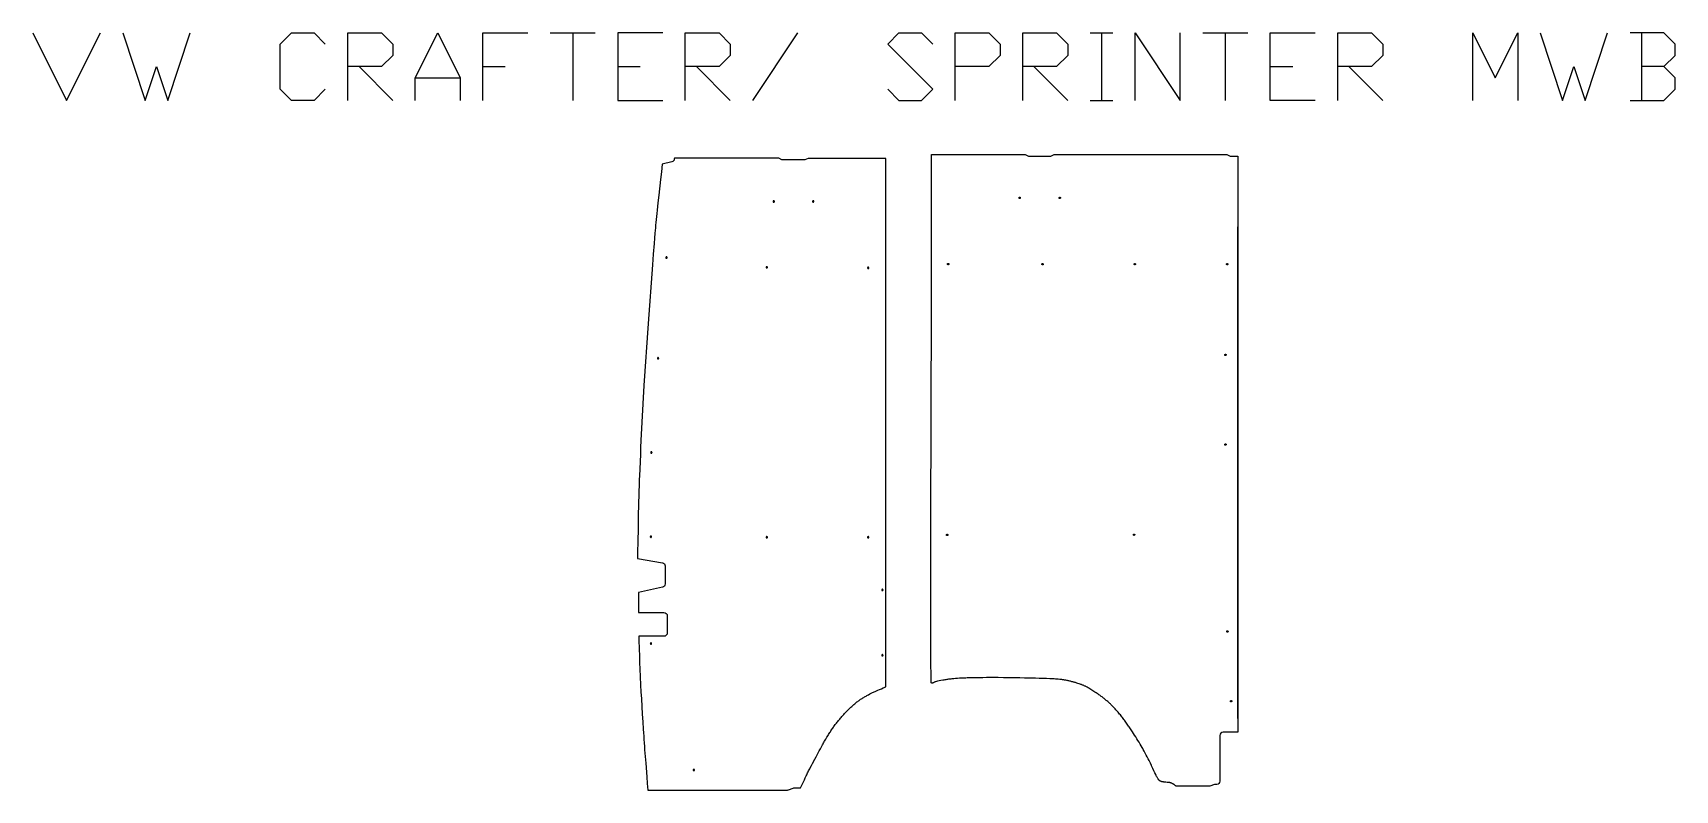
# Model space of a CAD drawing. Extents: x 0 to 5593, y -8541 to 1390.
# Drawn here: x 316 to 5260, y -890 to 1390 of the extents above; entities that cross this region are included whole.
import ezdxf

# ---------------------------------------------------------------- set-up
doc = ezdxf.new("R2010")
doc.units = 0
doc.layers.add('Default Layer', color=1, linetype='CONTINUOUS')

msp = doc.modelspace()

# ---------------------------------------------------------------- linework, layer by layer
at = {"layer": 'Default Layer'}
for points in [[(315.7, 1390), (417.3, 1186.8), (518.9, 1390)], [(586.6, 1390), (654.3, 1186.8), (688.2, 1288.4), (722.1, 1186.8), (789.8, 1390)], [(1196.2, 1220.7), (1162.3, 1186.8), (1094.6, 1186.8), (1060.7, 1220.7), (1060.7, 1356.2), (1094.6, 1390), (1162.3, 1390), (1196.2, 1356.2)], [(1263.9, 1186.8), (1263.9, 1390), (1365.5, 1390), (1399.4, 1356.2), (1399.4, 1322.3), (1365.5, 1288.4), (1263.9, 1288.4)], [(1467.1, 1186.8), (1467.1, 1254.6), (1534.9, 1390), (1602.6, 1254.6), (1602.6, 1186.8)], [(1670.3, 1186.8), (1670.3, 1390), (1805.8, 1390)], [(1873.5, 1390), (2009, 1390)], [(1941.3, 1390), (1941.3, 1186.8)], [(2212.2, 1390), (2076.7, 1390), (2076.7, 1186.8), (2212.2, 1186.8)], [(2279.9, 1186.8), (2279.9, 1390), (2381.5, 1390), (2415.4, 1356.2), (2415.4, 1322.3), (2381.5, 1288.4), (2279.9, 1288.4)], [(2483.1, 1186.8), (2618.6, 1390)], [(2889.5, 1220.7), (2923.4, 1186.8), (2991.1, 1186.8), (3025, 1220.7), (2889.5, 1356.2), (2923.4, 1390), (2991.1, 1390), (3025, 1356.2)], [(3092.7, 1186.8), (3092.7, 1390), (3194.3, 1390), (3228.2, 1356.2), (3228.2, 1322.3), (3194.3, 1288.4), (3092.7, 1288.4)], [(3295.9, 1186.8), (3295.9, 1390), (3397.5, 1390), (3431.4, 1356.2), (3431.4, 1322.3), (3397.5, 1288.4), (3295.9, 1288.4)], [(3499.1, 1390), (3566.9, 1390)], [(3533, 1390), (3533, 1186.8)], [(3634.6, 1186.8), (3634.6, 1390), (3770.1, 1186.8), (3770.1, 1390)], [(3837.8, 1390), (3973.3, 1390)], [(3905.5, 1390), (3905.5, 1186.8)], [(4176.5, 1186.8), (4041, 1186.8), (4041, 1390), (4176.5, 1390)], [(4244.2, 1186.8), (4244.2, 1390), (4345.8, 1390), (4379.7, 1356.2), (4379.7, 1322.3), (4345.8, 1288.4), (4244.2, 1288.4)], [(4650.6, 1186.8), (4650.6, 1390), (4718.3, 1254.6), (4786.1, 1390), (4786.1, 1186.8)], [(4853.8, 1390), (4921.5, 1186.8), (4955.4, 1288.4), (4989.3, 1186.8), (5057, 1390)], [(5226.3, 1288.4), (5260.2, 1322.3), (5260.2, 1356.2), (5226.3, 1390), (5124.7, 1390)], [(5158.6, 1390), (5158.6, 1186.8)], [(1297.8, 1288.4), (1399.4, 1186.8)], [(1670.3, 1288.4), (1738.1, 1288.4)], [(2076.7, 1288.4), (2144.5, 1288.4)], [(2313.8, 1288.4), (2415.4, 1186.8)], [(3329.8, 1288.4), (3431.4, 1186.8)], [(4041, 1288.4), (4108.7, 1288.4)], [(4278.1, 1288.4), (4379.7, 1186.8)], [(5124.7, 1186.8), (5226.3, 1186.8), (5260.2, 1220.7), (5260.2, 1254.6), (5226.3, 1288.4), (5158.6, 1288.4)], [(1467.1, 1254.6), (1602.6, 1254.6)], [(3499.1, 1186.8), (3566.9, 1186.8)], [(2883.4, 819.2), (2883.4, 1012.2)], [(3943.3, -673.6), (3943.3, -180.2), (3943.3, 313.1), (3943.3, 806.4)]]:
    msp.add_lwpolyline(points, dxfattribs=at)
for points in [[(2883.4, 1012.2), (2649.8, 1012.2), (2639.9, 1007.5), (2570.9, 1007.7), (2561.2, 1012.7), (2247.4, 1012.7), (2247, 1010, -0.303394), (2239.6, 1001.7), (2210.8, 994.3), (2208.3, 971.8), (2205.7, 948.4), (2200.3, 901), (2197.8, 878.1), (2195.4, 856.5), (2194.3, 846.4), (2193.3, 836.8), (2192.4, 827.8), (2191.6, 819.4), (2190.8, 811.5), (2190.1, 803.5), (2189.4, 795.5), (2188.7, 787.5), (2187.3, 771.5), (2186, 755.5), (2183.4, 723.6), (2182.1, 707.6), (2180.8, 691.6), (2168.7, 515.5), (2155.5, 328.9), (2146.4, 163.1), (2145.6, 141.8), (2144.7, 120.4), (2142.8, 77.7), (2142, 56.3), (2141.5, 45.6), (2141.1, 35), (2140.7, 24.3), (2140.4, 13.6), (2140, 2.9), (2139.7, -7.8), (2139.4, -18.6), (2139.1, -29.6), (2138.8, -40.7), (2138.6, -52), (2138.4, -63.4), (2138.2, -75), (2137.7, -98.3), (2137, -145.5), (2136.6, -169), (2136.2, -192.2), (2211, -205, -0.365359), (2219.3, -214.9), (2219.3, -269, -0.350226), (2211.5, -278.8), (2139.2, -295.2), (2139.2, -355), (2215.8, -355, -0.414214), (2225.8, -365), (2225.8, -416.6, -0.414214), (2215.8, -426.6), (2139.8, -426.6), (2140.4, -442.8), (2141, -459), (2142.1, -491.5), (2142.6, -507.7), (2143.2, -523.9), (2143.5, -532.1), (2143.9, -540.2), (2144.2, -548.3), (2144.6, -556.4), (2145, -564.8), (2145.5, -573.9), (2146.5, -593.8), (2147.7, -615.3), (2149, -637.9), (2150.4, -661), (2151.8, -684.1), (2153.3, -706.4), (2154, -717.2), (2154.7, -727.6), (2155.4, -737.7), (2156.1, -747.8), (2156.9, -758), (2157.6, -768.1), (2159.2, -788.4), (2160.8, -808.7), (2164.1, -849.2), (2165.7, -869.5), (2167.3, -889.8), (2587.7, -889.4, 0.087992), (2591.2, -888.8), (2605.1, -883.7, -0.088222), (2608.6, -883.1), (2627.3, -883.1), (2630.1, -877), (2632.9, -870.9), (2638.5, -858.7), (2641.3, -852.6), (2644.1, -846.5), (2645.5, -843.5), (2647, -840.4), (2648.4, -837.4), (2649.9, -834.4), (2651.4, -831.4), (2653, -828.3), (2654.6, -825.2), (2656.2, -822.1), (2659.6, -815.7), (2663.1, -809.3), (2670.1, -796.2), (2673.6, -789.7), (2677, -783.3), (2680.2, -777.4), (2683.4, -771.5), (2686.6, -765.5), (2689.8, -759.5), (2693, -753.6), (2694.7, -750.6), (2696.3, -747.7), (2697.9, -744.8), (2699.6, -741.9), (2701.2, -739.1), (2702.9, -736.3), (2706.3, -730.7), (2709.7, -725), (2711.5, -722.2), (2713.2, -719.4), (2715, -716.6), (2716.8, -713.8), (2718.6, -711), (2720.4, -708.3), (2722.2, -705.6), (2724, -702.9), (2725.9, -700.3), (2727.7, -697.7), (2729.6, -695.1), (2731.4, -692.6), (2733.3, -690.1), (2735.1, -687.7), (2737.1, -685.2), (2739, -682.8), (2740.9, -680.4), (2742.9, -678), (2744.9, -675.6), (2746.9, -673.2), (2748.9, -670.8), (2751, -668.5), (2753, -666.2), (2755.1, -663.9), (2757.2, -661.6), (2759.2, -659.4), (2761.3, -657.2), (2763.4, -655), (2765.5, -652.8), (2767.7, -650.7), (2769.8, -648.5), (2772, -646.3), (2774.3, -644.1), (2776.5, -642), (2778.7, -639.8), (2781, -637.7), (2783.3, -635.7), (2785.6, -633.6), (2787.8, -631.6), (2790.1, -629.7), (2792.3, -627.8), (2794.6, -626), (2796.8, -624.3), (2799, -622.6), (2801.1, -621), (2803.4, -619.4), (2805.6, -617.9), (2807.8, -616.3), (2810.1, -614.9), (2812.4, -613.4), (2814.7, -612), (2817.1, -610.6), (2819.4, -609.2), (2821.8, -607.8), (2824.1, -606.5), (2826.5, -605.1), (2828.9, -603.8), (2831.3, -602.5), (2836.1, -600), (2838, -599), (2839.8, -598.1), (2841.8, -597.1), (2843.9, -596.1), (2846.4, -594.9), (2848.9, -593.8), (2851.5, -592.6), (2854, -591.5), (2859.5, -589.1), (2864.9, -586.8), (2870.4, -584.5), (2875.8, -582.1), (2879.1, -580.7), (2882.4, -579.2), (2883.3, -578.8), (2883.4, -578.8), (2883.4, 818.9), (2883.4, 819.2), (2883.6, 918.8), (2883.7, 1012.2), (2883.4, 1012.2)], [(3021.7, 1023.8), (3303.3, 1023.8), (3313.3, 1018.8), (3380.6, 1018.8), (3390.6, 1023.8), (3910.3, 1023.8), (3920.2, 1018.8), (3943.3, 1018.8), (3943.3, -715.1), (3899.5, -715.1, 0.414214), (3889.5, -725.1), (3889.5, -862.7, -0.391238), (3880.3, -872.7), (3873.4, -873.2), (3859.4, -877.9), (3757.5, -877.9), (3756.5, -877.1), (3755.5, -876.3), (3753.6, -874.7), (3752.7, -873.9), (3751.7, -873.2), (3750.7, -872.5), (3750.2, -872.1), (3749.6, -871.8), (3748.5, -871.1), (3747.3, -870.5), (3746, -869.8), (3744.7, -869.2), (3743.3, -868.6), (3742.6, -868.3), (3741.9, -868), (3741.2, -867.8), (3740.4, -867.5), (3739.7, -867.3), (3739, -867.1), (3738.3, -867), (3737.5, -866.8), (3736.6, -866.7), (3735.6, -866.6), (3734.6, -866.5), (3733.5, -866.5), (3731.3, -866.3), (3726.7, -866.1), (3724.4, -866), (3722.2, -865.9), (3721.4, -865.6), (3720.5, -865.4), (3719.6, -865.2), (3718.7, -865), (3716.8, -864.6), (3715, -864.3), (3714.1, -864), (3713.3, -863.8), (3712.4, -863.5), (3711.5, -863.2), (3710.7, -862.9), (3709.9, -862.5), (3709.5, -862.3), (3709.1, -862.1), (3708.7, -861.8), (3708.3, -861.6), (3708, -861.3), (3707.6, -861), (3706.9, -860.4), (3706.3, -859.8), (3705.7, -859.1), (3705.1, -858.3), (3704.5, -857.6), (3703.9, -856.8), (3703.4, -856), (3702.9, -855.2), (3702.4, -854.3), (3701.4, -852.6), (3700.4, -850.9), (3699.5, -849.2), (3698.9, -848.2), (3698.1, -846.7), (3697.2, -844.8), (3696.2, -842.6), (3693.8, -837.4), (3691, -831.4), (3688, -824.8), (3685, -818.2), (3683.5, -815), (3682, -811.9), (3680.5, -808.9), (3679.2, -806.1), (3676.5, -800.7), (3673.7, -795.2), (3670.8, -789.6), (3667.8, -784), (3664.8, -778.4), (3661.8, -772.8), (3658.7, -767.2), (3657.2, -764.5), (3655.6, -761.7), (3652.5, -756.3), (3649.3, -751), (3646.1, -745.6), (3642.9, -740.3), (3639.6, -735), (3636.2, -729.7), (3632.9, -724.5), (3629.5, -719.2), (3626, -713.9), (3622.3, -708.3), (3618.5, -702.5), (3616.6, -699.6), (3614.6, -696.7), (3612.6, -693.8), (3610.6, -690.9), (3608.6, -688), (3606.5, -685.1), (3604.5, -682.3), (3602.4, -679.5), (3600.4, -676.8), (3598.4, -674.1), (3596.3, -671.5), (3594.2, -668.8), (3592.1, -666.2), (3589.9, -663.5), (3587.6, -660.8), (3585.4, -658.1), (3583.1, -655.4), (3580.9, -652.8), (3578.6, -650.2), (3576.4, -647.7), (3574.2, -645.2), (3572, -642.8), (3569.8, -640.5), (3567.7, -638.3), (3565.7, -636.2), (3563.7, -634.2), (3561.7, -632.3), (3559.8, -630.4), (3557.8, -628.5), (3555.8, -626.7), (3553.7, -624.8), (3551.7, -623), (3549.6, -621.2), (3547.5, -619.4), (3545.4, -617.7), (3543.3, -615.9), (3541.2, -614.2), (3539, -612.5), (3536.9, -610.8), (3534.7, -609.1), (3532.5, -607.5), (3530.3, -605.9), (3528, -604.2), (3525.4, -602.4), (3522.6, -600.5), (3519.7, -598.5), (3516.7, -596.5), (3513.5, -594.4), (3510.4, -592.4), (3507.2, -590.4), (3504.1, -588.4), (3501, -586.5), (3498.1, -584.7), (3495.2, -583.1), (3492.6, -581.5), (3490.2, -580.2), (3488.1, -579), (3486.3, -578.1), (3484.6, -577.2), (3482.9, -576.4), (3481.2, -575.7), (3479.5, -574.9), (3477.8, -574.2), (3476.1, -573.5), (3474.3, -572.8), (3472.6, -572.2), (3470.8, -571.5), (3469.1, -570.9), (3465.6, -569.7), (3462, -568.5), (3458.5, -567.4), (3456.6, -566.8), (3454.7, -566.2), (3452.7, -565.6), (3450.6, -565), (3448.5, -564.5), (3446.3, -563.9), (3444.1, -563.3), (3441.8, -562.7), (3439.6, -562.1), (3437.3, -561.6), (3435, -561), (3432.7, -560.5), (3430.5, -560), (3428.3, -559.6), (3426.1, -559.1), (3424, -558.7), (3421.9, -558.4), (3419.8, -558), (3417.8, -557.7), (3415.7, -557.4), (3413.6, -557.1), (3411.5, -556.9), (3409.4, -556.6), (3407.3, -556.4), (3403.1, -556), (3398.9, -555.6), (3394.7, -555.2), (3390.5, -554.9), (3388, -554.8), (3384.9, -554.6), (3381.3, -554.4), (3377.2, -554.3), (3367.7, -553.9), (3357, -553.6), (3345.6, -553.3), (3334, -553), (3322.7, -552.7), (3312.4, -552.5), (3301, -552.3), (3287, -552), (3271.3, -551.8), (3254.7, -551.5), (3238.1, -551.3), (3222.3, -551.1), (3208.3, -551), (3202.2, -551), (3196.8, -551), (3186.4, -551.1), (3175.4, -551.2), (3164.1, -551.3), (3153, -551.5), (3142.4, -551.7), (3132.7, -551.9), (3128.3, -552.1), (3124.3, -552.2), (3120.7, -552.3), (3117.6, -552.5), (3111.8, -552.8), (3105.9, -553.1), (3100, -553.5), (3094, -553.9), (3088.2, -554.4), (3085.4, -554.7), (3082.6, -554.9), (3079.9, -555.2), (3077.2, -555.5), (3074.6, -555.8), (3072.2, -556.1), (3069.7, -556.4), (3067, -556.9), (3064.2, -557.3), (3061.3, -557.8), (3058.4, -558.3), (3055.5, -558.8), (3049.8, -559.9), (3044.4, -560.9), (3039.8, -561.9), (3036.1, -562.7), (3033.7, -563.2), (3033.2, -563.3), (3032.7, -563.5), (3032.2, -563.7), (3031.6, -564), (3030.8, -564.4), (3029.9, -564.8), (3028.2, -565.8), (3027, -566.4), (3026.4, -566.7), (3025.9, -567), (3025.4, -567.2), (3025, -567.3), (3024.6, -567.5), (3024.1, -567.6), (3023.7, -567.6), (3023.2, -567.7), (3022.7, -567.7), (3022.3, -567.6), (3022, -567.6), (3021.8, -567.5), (3021.6, -567.5), (3021.4, -567.4), (3021, -567.2), (3020.7, -566.9), (3020.6, -566.9), (3020.6, -566.7), (3020.5, -566.1), (3020.4, -565.1), (3020.4, -563.8), (3020.3, -562.1), (3020.2, -560), (3020.1, -554.9), (3020, -548.5), (3019.9, -540.7), (3019.8, -531.6), (3019.7, -521.3), (3019.6, -509.7), (3019.5, -497), (3019.4, -468.1), (3019.3, -434.9), (3019.3, -397.7), (3019.2, -356.6), (3019.2, -312), (3019.3, -264.1), (3019.3, -213.2), (3019.4, -159.5), (3019.4, -103.4), (3019.6, 15.1), (3019.9, 140.3), (3020.2, 270), (3020.8, 534.5), (3021.1, 665), (3021.3, 791.5), (3021.5, 911.8), (3021.7, 1023.8)]]:
    msp.add_lwpolyline(points, format="xyb", close=True, dxfattribs=at)
for points in [[(3286.7, 891.2), (3286.5, 891.2), (3286.3, 891.3), (3286.1, 891.3), (3285.9, 891.4), (3285.8, 891.5), (3285.6, 891.6), (3285.4, 891.7), (3285.3, 891.8), (3285.2, 892), (3285.1, 892.1), (3285, 892.3), (3284.9, 892.4), (3284.8, 892.6), (3284.8, 892.8), (3284.7, 893), (3284.7, 893.2), (3284.7, 893.4), (3284.8, 893.6), (3284.8, 893.8), (3284.9, 894), (3285, 894.2), (3285.1, 894.3), (3285.2, 894.5), (3285.3, 894.6), (3285.4, 894.8), (3285.6, 894.9), (3285.8, 895), (3285.9, 895.1), (3286.1, 895.1), (3286.3, 895.2), (3286.5, 895.2), (3286.7, 895.2), (3286.9, 895.2), (3287.1, 895.2), (3287.3, 895.1), (3287.5, 895.1), (3287.7, 895), (3287.8, 894.9), (3288, 894.8), (3288.1, 894.6), (3288.3, 894.5), (3288.4, 894.3), (3288.5, 894.2), (3288.6, 894), (3288.6, 893.8), (3288.7, 893.6), (3288.7, 893.4), (3288.7, 893.2), (3288.7, 893), (3288.7, 892.8), (3288.6, 892.6), (3288.6, 892.4), (3288.5, 892.3), (3288.4, 892.1), (3288.3, 892), (3288.1, 891.8), (3288, 891.7), (3287.8, 891.6), (3287.7, 891.5), (3287.5, 891.4), (3287.3, 891.3), (3287.1, 891.3), (3286.9, 891.2), (3286.7, 891.2)], [(3407.5, 891.2), (3407.3, 891.2), (3407.1, 891.3), (3406.9, 891.3), (3406.7, 891.4), (3406.6, 891.5), (3406.4, 891.6), (3406.2, 891.7), (3406.1, 891.8), (3406, 892), (3405.9, 892.1), (3405.8, 892.3), (3405.7, 892.4), (3405.6, 892.6), (3405.6, 892.8), (3405.5, 893), (3405.5, 893.2), (3405.5, 893.4), (3405.6, 893.6), (3405.6, 893.8), (3405.7, 894), (3405.8, 894.2), (3405.9, 894.3), (3406, 894.5), (3406.1, 894.6), (3406.2, 894.8), (3406.4, 894.9), (3406.6, 895), (3406.7, 895.1), (3406.9, 895.1), (3407.1, 895.2), (3407.3, 895.2), (3407.5, 895.2), (3407.7, 895.2), (3407.9, 895.2), (3408.1, 895.1), (3408.3, 895.1), (3408.5, 895), (3408.6, 894.9), (3408.8, 894.8), (3408.9, 894.6), (3409.1, 894.5), (3409.2, 894.3), (3409.3, 894.2), (3409.4, 894), (3409.4, 893.8), (3409.5, 893.6), (3409.5, 893.4), (3409.5, 893.2), (3409.5, 893), (3409.5, 892.8), (3409.4, 892.6), (3409.4, 892.4), (3409.3, 892.3), (3409.2, 892.1), (3409.1, 892), (3408.9, 891.8), (3408.8, 891.7), (3408.6, 891.6), (3408.5, 891.5), (3408.3, 891.4), (3408.1, 891.3), (3407.9, 891.3), (3407.7, 891.2), (3407.5, 891.2)], [(2546.3, 884.4), (2546.1, 884.4), (2545.9, 884.3), (2545.7, 884.3), (2545.5, 884.2), (2545.3, 884.1), (2545.1, 884), (2545, 883.9), (2544.8, 883.8), (2544.7, 883.6), (2544.6, 883.5), (2544.5, 883.3), (2544.4, 883.2), (2544.3, 883), (2544.3, 882.8), (2544.3, 882.6), (2544.3, 882.4), (2544.3, 882.2), (2544.3, 882), (2544.3, 881.8), (2544.4, 881.6), (2544.5, 881.4), (2544.6, 881.3), (2544.7, 881.1), (2544.8, 881), (2545, 880.8), (2545.1, 880.7), (2545.3, 880.6), (2545.5, 880.5), (2545.7, 880.5), (2545.9, 880.4), (2546.1, 880.4), (2546.3, 880.4), (2546.5, 880.4), (2546.7, 880.4), (2546.9, 880.5), (2547, 880.5), (2547.2, 880.6), (2547.4, 880.7), (2547.5, 880.8), (2547.7, 881), (2547.8, 881.1), (2547.9, 881.3), (2548, 881.4), (2548.1, 881.6), (2548.2, 881.8), (2548.2, 882), (2548.2, 882.2), (2548.3, 882.4), (2548.2, 882.6), (2548.2, 882.8), (2548.2, 883), (2548.1, 883.2), (2548, 883.3), (2547.9, 883.5), (2547.8, 883.6), (2547.7, 883.8), (2547.5, 883.9), (2547.4, 884), (2547.2, 884.1), (2547, 884.2), (2546.9, 884.3), (2546.7, 884.3), (2546.5, 884.4), (2546.3, 884.4)], [(2665.3, 884.6), (2665.1, 884.6), (2664.9, 884.6), (2664.7, 884.5), (2664.5, 884.5), (2664.4, 884.4), (2664.2, 884.3), (2664.1, 884.2), (2663.9, 884), (2663.8, 883.9), (2663.7, 883.7), (2663.6, 883.6), (2663.5, 883.4), (2663.4, 883.2), (2663.4, 883), (2663.3, 882.8), (2663.3, 882.6), (2663.3, 882.4), (2663.4, 882.2), (2663.4, 882), (2663.5, 881.8), (2663.6, 881.7), (2663.7, 881.5), (2663.8, 881.3), (2663.9, 881.2), (2664.1, 881.1), (2664.2, 881), (2664.4, 880.9), (2664.5, 880.8), (2664.7, 880.7), (2664.9, 880.7), (2665.1, 880.6), (2665.3, 880.6), (2665.5, 880.6), (2665.7, 880.7), (2665.9, 880.7), (2666.1, 880.8), (2666.3, 880.9), (2666.4, 881), (2666.6, 881.1), (2666.7, 881.2), (2666.9, 881.3), (2667, 881.5), (2667.1, 881.7), (2667.2, 881.8), (2667.2, 882), (2667.3, 882.2), (2667.3, 882.4), (2667.3, 882.6), (2667.3, 882.8), (2667.3, 883), (2667.2, 883.2), (2667.2, 883.4), (2667.1, 883.6), (2667, 883.7), (2666.9, 883.9), (2666.7, 884), (2666.6, 884.2), (2666.4, 884.3), (2666.3, 884.4), (2666.1, 884.5), (2665.9, 884.5), (2665.7, 884.6), (2665.5, 884.6), (2665.3, 884.6)], [(2223.3, 715.5), (2223.1, 715.5), (2222.9, 715.5), (2222.7, 715.4), (2222.5, 715.4), (2222.4, 715.3), (2222.2, 715.2), (2222.1, 715.1), (2221.9, 714.9), (2221.8, 714.8), (2221.7, 714.6), (2221.6, 714.5), (2221.5, 714.3), (2221.4, 714.1), (2221.4, 713.9), (2221.3, 713.7), (2221.3, 713.5), (2221.3, 713.3), (2221.4, 713.1), (2221.4, 712.9), (2221.5, 712.7), (2221.6, 712.6), (2221.7, 712.4), (2221.8, 712.2), (2221.9, 712.1), (2222.1, 712), (2222.2, 711.9), (2222.4, 711.8), (2222.5, 711.7), (2222.7, 711.6), (2222.9, 711.6), (2223.1, 711.5), (2223.3, 711.5), (2223.5, 711.5), (2223.7, 711.6), (2223.9, 711.6), (2224.1, 711.7), (2224.3, 711.8), (2224.4, 711.9), (2224.6, 712), (2224.7, 712.1), (2224.9, 712.2), (2225, 712.4), (2225.1, 712.6), (2225.2, 712.7), (2225.2, 712.9), (2225.3, 713.1), (2225.3, 713.3), (2225.3, 713.5), (2225.3, 713.7), (2225.3, 713.9), (2225.2, 714.1), (2225.2, 714.3), (2225.1, 714.5), (2225, 714.6), (2224.9, 714.8), (2224.7, 714.9), (2224.6, 715.1), (2224.4, 715.2), (2224.3, 715.3), (2224.1, 715.4), (2223.9, 715.4), (2223.7, 715.5), (2223.5, 715.5), (2223.3, 715.5)], [(3071.5, 691.9), (3071.2, 691.9), (3071, 692), (3070.9, 692), (3070.7, 692.1), (3070.5, 692.2), (3070.3, 692.3), (3070.2, 692.4), (3070, 692.5), (3069.9, 692.6), (3069.8, 692.8), (3069.7, 693), (3069.6, 693.1), (3069.5, 693.3), (3069.5, 693.5), (3069.5, 693.7), (3069.5, 693.9), (3069.5, 694.1), (3069.5, 694.3), (3069.5, 694.5), (3069.6, 694.7), (3069.7, 694.9), (3069.8, 695), (3069.9, 695.2), (3070, 695.3), (3070.2, 695.5), (3070.3, 695.6), (3070.5, 695.7), (3070.7, 695.8), (3070.9, 695.8), (3071, 695.9), (3071.2, 695.9), (3071.5, 695.9), (3071.7, 695.9), (3071.9, 695.9), (3072, 695.8), (3072.2, 695.8), (3072.4, 695.7), (3072.6, 695.6), (3072.7, 695.5), (3072.9, 695.3), (3073, 695.2), (3073.1, 695), (3073.2, 694.9), (3073.3, 694.7), (3073.4, 694.5), (3073.4, 694.3), (3073.4, 694.1), (3073.5, 693.9), (3073.4, 693.7), (3073.4, 693.5), (3073.4, 693.3), (3073.3, 693.1), (3073.2, 693), (3073.1, 692.8), (3073, 692.6), (3072.9, 692.5), (3072.7, 692.4), (3072.6, 692.3), (3072.4, 692.2), (3072.2, 692.1), (3072, 692), (3071.9, 692), (3071.7, 691.9), (3071.5, 691.9)], [(3355.7, 691.5), (3355.5, 691.5), (3355.3, 691.5), (3355.1, 691.5), (3354.9, 691.6), (3354.7, 691.7), (3354.6, 691.8), (3354.4, 691.9), (3354.3, 692), (3354.1, 692.2), (3354, 692.3), (3353.9, 692.5), (3353.8, 692.7), (3353.8, 692.9), (3353.7, 693.1), (3353.7, 693.3), (3353.7, 693.5), (3353.7, 693.7), (3353.7, 693.9), (3353.8, 694), (3353.8, 694.2), (3353.9, 694.4), (3354, 694.6), (3354.1, 694.7), (3354.3, 694.9), (3354.4, 695), (3354.6, 695.1), (3354.7, 695.2), (3354.9, 695.3), (3355.1, 695.4), (3355.3, 695.4), (3355.5, 695.4), (3355.7, 695.5), (3355.9, 695.4), (3356.1, 695.4), (3356.3, 695.4), (3356.5, 695.3), (3356.6, 695.2), (3356.8, 695.1), (3356.9, 695), (3357.1, 694.9), (3357.2, 694.7), (3357.3, 694.6), (3357.4, 694.4), (3357.5, 694.2), (3357.6, 694), (3357.6, 693.9), (3357.7, 693.7), (3357.7, 693.5), (3357.7, 693.3), (3357.6, 693.1), (3357.6, 692.9), (3357.5, 692.7), (3357.4, 692.5), (3357.3, 692.3), (3357.2, 692.2), (3357.1, 692), (3356.9, 691.9), (3356.8, 691.8), (3356.6, 691.7), (3356.5, 691.6), (3356.3, 691.5), (3356.1, 691.5), (3355.9, 691.5), (3355.7, 691.5)], [(3633.4, 691.6), (3633.2, 691.6), (3633, 691.6), (3632.8, 691.7), (3632.6, 691.7), (3632.4, 691.8), (3632.2, 691.9), (3632.1, 692), (3632, 692.2), (3631.8, 692.3), (3631.7, 692.5), (3631.6, 692.6), (3631.5, 692.8), (3631.5, 693), (3631.4, 693.2), (3631.4, 693.4), (3631.4, 693.6), (3631.4, 693.8), (3631.4, 694), (3631.5, 694.2), (3631.5, 694.4), (3631.6, 694.5), (3631.7, 694.7), (3631.8, 694.9), (3632, 695), (3632.1, 695.1), (3632.2, 695.2), (3632.4, 695.3), (3632.6, 695.4), (3632.8, 695.5), (3633, 695.5), (3633.2, 695.6), (3633.4, 695.6), (3633.6, 695.6), (3633.8, 695.5), (3634, 695.5), (3634.1, 695.4), (3634.3, 695.3), (3634.5, 695.2), (3634.6, 695.1), (3634.8, 695), (3634.9, 694.9), (3635, 694.7), (3635.1, 694.5), (3635.2, 694.4), (3635.3, 694.2), (3635.3, 694), (3635.4, 693.8), (3635.4, 693.6), (3635.4, 693.4), (3635.3, 693.2), (3635.3, 693), (3635.2, 692.8), (3635.1, 692.6), (3635, 692.5), (3634.9, 692.3), (3634.8, 692.2), (3634.6, 692), (3634.5, 691.9), (3634.3, 691.8), (3634.1, 691.7), (3634, 691.7), (3633.8, 691.6), (3633.6, 691.6), (3633.4, 691.6)], [(3911.6, 691.6), (3911.4, 691.6), (3911.2, 691.6), (3911, 691.7), (3910.8, 691.7), (3910.6, 691.8), (3910.5, 691.9), (3910.3, 692), (3910.2, 692.2), (3910, 692.3), (3909.9, 692.5), (3909.8, 692.6), (3909.7, 692.8), (3909.7, 693), (3909.6, 693.2), (3909.6, 693.4), (3909.6, 693.6), (3909.6, 693.8), (3909.6, 694), (3909.7, 694.2), (3909.7, 694.4), (3909.8, 694.5), (3909.9, 694.7), (3910, 694.9), (3910.2, 695), (3910.3, 695.1), (3910.5, 695.2), (3910.6, 695.3), (3910.8, 695.4), (3911, 695.5), (3911.2, 695.5), (3911.4, 695.6), (3911.6, 695.6), (3911.8, 695.6), (3912, 695.5), (3912.2, 695.5), (3912.4, 695.4), (3912.5, 695.3), (3912.7, 695.2), (3912.9, 695.1), (3913, 695), (3913.1, 694.9), (3913.2, 694.7), (3913.3, 694.5), (3913.4, 694.4), (3913.5, 694.2), (3913.5, 694), (3913.6, 693.8), (3913.6, 693.6), (3913.6, 693.4), (3913.5, 693.2), (3913.5, 693), (3913.4, 692.8), (3913.3, 692.6), (3913.2, 692.5), (3913.1, 692.3), (3913, 692.2), (3912.9, 692), (3912.7, 691.9), (3912.5, 691.8), (3912.4, 691.7), (3912.2, 691.7), (3912, 691.6), (3911.8, 691.6), (3911.6, 691.6)], [(2525.3, 686.2), (2525.1, 686.2), (2524.9, 686.1), (2524.7, 686.1), (2524.5, 686), (2524.4, 685.9), (2524.2, 685.8), (2524, 685.7), (2523.9, 685.6), (2523.8, 685.4), (2523.6, 685.3), (2523.5, 685.1), (2523.5, 685), (2523.4, 684.8), (2523.3, 684.6), (2523.3, 684.4), (2523.3, 684.2), (2523.3, 684), (2523.3, 683.8), (2523.4, 683.6), (2523.5, 683.4), (2523.5, 683.2), (2523.6, 683.1), (2523.8, 682.9), (2523.9, 682.8), (2524, 682.6), (2524.2, 682.5), (2524.4, 682.4), (2524.5, 682.3), (2524.7, 682.3), (2524.9, 682.2), (2525.1, 682.2), (2525.3, 682.2), (2525.5, 682.2), (2525.7, 682.2), (2525.9, 682.3), (2526.1, 682.3), (2526.3, 682.4), (2526.4, 682.5), (2526.6, 682.6), (2526.7, 682.8), (2526.8, 682.9), (2527, 683.1), (2527.1, 683.2), (2527.1, 683.4), (2527.2, 683.6), (2527.3, 683.8), (2527.3, 684), (2527.3, 684.2), (2527.3, 684.4), (2527.3, 684.6), (2527.2, 684.8), (2527.1, 685), (2527.1, 685.1), (2527, 685.3), (2526.8, 685.4), (2526.7, 685.6), (2526.6, 685.7), (2526.4, 685.8), (2526.3, 685.9), (2526.1, 686), (2525.9, 686.1), (2525.7, 686.1), (2525.5, 686.2), (2525.3, 686.2)], [(2830.7, 684.5), (2830.5, 684.4), (2830.3, 684.4), (2830.1, 684.4), (2830, 684.3), (2829.8, 684.2), (2829.6, 684.1), (2829.5, 684), (2829.3, 683.9), (2829.2, 683.7), (2829.1, 683.6), (2829, 683.4), (2828.9, 683.2), (2828.8, 683), (2828.8, 682.9), (2828.7, 682.7), (2828.7, 682.5), (2828.7, 682.2), (2828.8, 682), (2828.8, 681.9), (2828.9, 681.7), (2829, 681.5), (2829.1, 681.3), (2829.2, 681.2), (2829.3, 681), (2829.5, 680.9), (2829.6, 680.8), (2829.8, 680.7), (2830, 680.6), (2830.1, 680.5), (2830.3, 680.5), (2830.5, 680.5), (2830.7, 680.5), (2830.9, 680.5), (2831.1, 680.5), (2831.3, 680.5), (2831.5, 680.6), (2831.7, 680.7), (2831.9, 680.8), (2832, 680.9), (2832.2, 681), (2832.3, 681.2), (2832.4, 681.3), (2832.5, 681.5), (2832.6, 681.7), (2832.6, 681.9), (2832.7, 682), (2832.7, 682.2), (2832.7, 682.5), (2832.7, 682.7), (2832.7, 682.9), (2832.6, 683), (2832.6, 683.2), (2832.5, 683.4), (2832.4, 683.6), (2832.3, 683.7), (2832.2, 683.9), (2832, 684), (2831.9, 684.1), (2831.7, 684.2), (2831.5, 684.3), (2831.3, 684.4), (2831.1, 684.4), (2830.9, 684.4), (2830.7, 684.5)], [(2197.9, 412.3), (2197.7, 412.3), (2197.5, 412.3), (2197.3, 412.3), (2197.1, 412.2), (2196.9, 412.1), (2196.8, 412), (2196.6, 411.9), (2196.5, 411.8), (2196.3, 411.6), (2196.2, 411.5), (2196.1, 411.3), (2196, 411.1), (2196, 410.9), (2195.9, 410.7), (2195.9, 410.6), (2195.9, 410.3), (2195.9, 410.1), (2195.9, 409.9), (2196, 409.8), (2196, 409.6), (2196.1, 409.4), (2196.2, 409.2), (2196.3, 409.1), (2196.5, 408.9), (2196.6, 408.8), (2196.8, 408.7), (2196.9, 408.6), (2197.1, 408.5), (2197.3, 408.4), (2197.5, 408.4), (2197.7, 408.4), (2197.9, 408.3), (2198.1, 408.4), (2198.3, 408.4), (2198.5, 408.4), (2198.7, 408.5), (2198.8, 408.6), (2199, 408.7), (2199.1, 408.8), (2199.3, 408.9), (2199.4, 409.1), (2199.5, 409.2), (2199.6, 409.4), (2199.7, 409.6), (2199.8, 409.8), (2199.8, 409.9), (2199.9, 410.1), (2199.9, 410.3), (2199.9, 410.6), (2199.8, 410.7), (2199.8, 410.9), (2199.7, 411.1), (2199.6, 411.3), (2199.5, 411.5), (2199.4, 411.6), (2199.3, 411.8), (2199.1, 411.9), (2199, 412), (2198.8, 412.1), (2198.7, 412.2), (2198.5, 412.3), (2198.3, 412.3), (2198.1, 412.3), (2197.9, 412.3)], [(3906.3, 418.4), (3906.1, 418.4), (3905.9, 418.5), (3905.7, 418.5), (3905.5, 418.6), (3905.3, 418.7), (3905.1, 418.8), (3905, 418.9), (3904.9, 419), (3904.7, 419.1), (3904.6, 419.3), (3904.5, 419.5), (3904.4, 419.6), (3904.4, 419.8), (3904.3, 420), (3904.3, 420.2), (3904.3, 420.4), (3904.3, 420.6), (3904.3, 420.8), (3904.4, 421), (3904.4, 421.2), (3904.5, 421.4), (3904.6, 421.5), (3904.7, 421.7), (3904.9, 421.8), (3905, 422), (3905.1, 422.1), (3905.3, 422.2), (3905.5, 422.3), (3905.7, 422.3), (3905.9, 422.4), (3906.1, 422.4), (3906.3, 422.4), (3906.5, 422.4), (3906.7, 422.4), (3906.9, 422.3), (3907, 422.3), (3907.2, 422.2), (3907.4, 422.1), (3907.5, 422), (3907.7, 421.8), (3907.8, 421.7), (3907.9, 421.5), (3908, 421.4), (3908.1, 421.2), (3908.2, 421), (3908.2, 420.8), (3908.3, 420.6), (3908.3, 420.4), (3908.3, 420.2), (3908.2, 420), (3908.2, 419.8), (3908.1, 419.6), (3908, 419.5), (3907.9, 419.3), (3907.8, 419.1), (3907.7, 419), (3907.5, 418.9), (3907.4, 418.8), (3907.2, 418.7), (3907, 418.6), (3906.9, 418.5), (3906.7, 418.5), (3906.5, 418.4), (3906.3, 418.4)], [(3906.3, 148.4), (3906.1, 148.4), (3905.9, 148.5), (3905.7, 148.5), (3905.5, 148.6), (3905.3, 148.7), (3905.1, 148.8), (3905, 148.9), (3904.9, 149), (3904.7, 149.1), (3904.6, 149.3), (3904.5, 149.5), (3904.4, 149.6), (3904.4, 149.8), (3904.3, 150), (3904.3, 150.2), (3904.3, 150.4), (3904.3, 150.6), (3904.3, 150.8), (3904.4, 151), (3904.4, 151.2), (3904.5, 151.4), (3904.6, 151.5), (3904.7, 151.7), (3904.9, 151.8), (3905, 152), (3905.1, 152.1), (3905.3, 152.2), (3905.5, 152.3), (3905.7, 152.3), (3905.9, 152.4), (3906.1, 152.4), (3906.3, 152.4), (3906.5, 152.4), (3906.7, 152.4), (3906.9, 152.3), (3907, 152.3), (3907.2, 152.2), (3907.4, 152.1), (3907.5, 152), (3907.7, 151.8), (3907.8, 151.7), (3907.9, 151.5), (3908, 151.4), (3908.1, 151.2), (3908.2, 151), (3908.2, 150.8), (3908.3, 150.6), (3908.3, 150.4), (3908.3, 150.2), (3908.2, 150), (3908.2, 149.8), (3908.1, 149.6), (3908, 149.5), (3907.9, 149.3), (3907.8, 149.1), (3907.7, 149), (3907.5, 148.9), (3907.4, 148.8), (3907.2, 148.7), (3907, 148.6), (3906.9, 148.5), (3906.7, 148.5), (3906.5, 148.4), (3906.3, 148.4)], [(2177.8, 128.8), (2177.6, 128.8), (2177.4, 128.8), (2177.2, 128.7), (2177, 128.7), (2176.9, 128.6), (2176.7, 128.5), (2176.5, 128.4), (2176.4, 128.2), (2176.3, 128.1), (2176.2, 127.9), (2176.1, 127.8), (2176, 127.6), (2175.9, 127.4), (2175.9, 127.2), (2175.8, 127), (2175.8, 126.8), (2175.8, 126.6), (2175.9, 126.4), (2175.9, 126.2), (2176, 126), (2176.1, 125.9), (2176.2, 125.7), (2176.3, 125.5), (2176.4, 125.4), (2176.5, 125.3), (2176.7, 125.1), (2176.9, 125), (2177, 125), (2177.2, 124.9), (2177.4, 124.8), (2177.6, 124.8), (2177.8, 124.8), (2178, 124.8), (2178.2, 124.8), (2178.4, 124.9), (2178.6, 125), (2178.8, 125), (2178.9, 125.1), (2179.1, 125.3), (2179.2, 125.4), (2179.4, 125.5), (2179.5, 125.7), (2179.6, 125.9), (2179.7, 126), (2179.7, 126.2), (2179.8, 126.4), (2179.8, 126.6), (2179.8, 126.8), (2179.8, 127), (2179.8, 127.2), (2179.7, 127.4), (2179.7, 127.6), (2179.6, 127.8), (2179.5, 127.9), (2179.4, 128.1), (2179.2, 128.2), (2179.1, 128.4), (2178.9, 128.5), (2178.8, 128.6), (2178.6, 128.7), (2178.4, 128.7), (2178.2, 128.8), (2178, 128.8), (2177.8, 128.8)], [(2176.5, -124.9), (2176.3, -124.9), (2176.1, -124.9), (2175.9, -124.9), (2175.8, -125), (2175.6, -125.1), (2175.4, -125.2), (2175.3, -125.3), (2175.1, -125.4), (2175, -125.6), (2174.9, -125.7), (2174.8, -125.9), (2174.7, -126.1), (2174.6, -126.3), (2174.6, -126.5), (2174.5, -126.7), (2174.5, -126.9), (2174.5, -127.1), (2174.6, -127.3), (2174.6, -127.5), (2174.7, -127.6), (2174.8, -127.8), (2174.9, -128), (2175, -128.1), (2175.1, -128.3), (2175.3, -128.4), (2175.4, -128.5), (2175.6, -128.6), (2175.8, -128.7), (2175.9, -128.8), (2176.1, -128.8), (2176.3, -128.8), (2176.5, -128.9), (2176.7, -128.8), (2176.9, -128.8), (2177.1, -128.8), (2177.3, -128.7), (2177.5, -128.6), (2177.7, -128.5), (2177.8, -128.4), (2177.9, -128.3), (2178.1, -128.1), (2178.2, -128), (2178.3, -127.8), (2178.4, -127.6), (2178.4, -127.5), (2178.5, -127.3), (2178.5, -127.1), (2178.5, -126.9), (2178.5, -126.7), (2178.5, -126.5), (2178.4, -126.3), (2178.4, -126.1), (2178.3, -125.9), (2178.2, -125.7), (2178.1, -125.6), (2177.9, -125.4), (2177.8, -125.3), (2177.7, -125.2), (2177.5, -125.1), (2177.3, -125), (2177.1, -124.9), (2176.9, -124.9), (2176.7, -124.9), (2176.5, -124.9)], [(2525.3, -126.6), (2525.1, -126.6), (2524.9, -126.6), (2524.7, -126.7), (2524.5, -126.7), (2524.4, -126.8), (2524.2, -126.9), (2524, -127), (2523.9, -127.2), (2523.8, -127.3), (2523.6, -127.5), (2523.5, -127.6), (2523.5, -127.8), (2523.4, -128), (2523.3, -128.2), (2523.3, -128.4), (2523.3, -128.6), (2523.3, -128.8), (2523.3, -129), (2523.4, -129.2), (2523.5, -129.4), (2523.5, -129.5), (2523.6, -129.7), (2523.8, -129.9), (2523.9, -130), (2524, -130.1), (2524.2, -130.2), (2524.4, -130.3), (2524.5, -130.4), (2524.7, -130.5), (2524.9, -130.5), (2525.1, -130.6), (2525.3, -130.6), (2525.5, -130.6), (2525.7, -130.5), (2525.9, -130.5), (2526.1, -130.4), (2526.3, -130.3), (2526.4, -130.2), (2526.6, -130.1), (2526.7, -130), (2526.8, -129.9), (2527, -129.7), (2527.1, -129.5), (2527.1, -129.4), (2527.2, -129.2), (2527.3, -129), (2527.3, -128.8), (2527.3, -128.6), (2527.3, -128.4), (2527.3, -128.2), (2527.2, -128), (2527.1, -127.8), (2527.1, -127.6), (2527, -127.5), (2526.8, -127.3), (2526.7, -127.2), (2526.6, -127), (2526.4, -126.9), (2526.3, -126.8), (2526.1, -126.7), (2525.9, -126.7), (2525.7, -126.6), (2525.5, -126.6), (2525.3, -126.6)], [(2830.7, -126.6), (2830.5, -126.6), (2830.3, -126.6), (2830.1, -126.7), (2830, -126.7), (2829.8, -126.8), (2829.6, -126.9), (2829.5, -127), (2829.3, -127.2), (2829.2, -127.3), (2829.1, -127.5), (2829, -127.6), (2828.9, -127.8), (2828.8, -128), (2828.8, -128.2), (2828.7, -128.4), (2828.7, -128.6), (2828.7, -128.8), (2828.8, -129), (2828.8, -129.2), (2828.9, -129.4), (2829, -129.5), (2829.1, -129.7), (2829.2, -129.9), (2829.3, -130), (2829.5, -130.1), (2829.6, -130.2), (2829.8, -130.3), (2830, -130.4), (2830.1, -130.5), (2830.3, -130.5), (2830.5, -130.6), (2830.7, -130.6), (2830.9, -130.6), (2831.1, -130.5), (2831.3, -130.5), (2831.5, -130.4), (2831.7, -130.3), (2831.9, -130.2), (2832, -130.1), (2832.2, -130), (2832.3, -129.9), (2832.4, -129.7), (2832.5, -129.5), (2832.6, -129.4), (2832.6, -129.2), (2832.7, -129), (2832.7, -128.8), (2832.7, -128.6), (2832.7, -128.4), (2832.7, -128.2), (2832.6, -128), (2832.6, -127.8), (2832.5, -127.6), (2832.4, -127.5), (2832.3, -127.3), (2832.2, -127.2), (2832, -127), (2831.9, -126.9), (2831.7, -126.8), (2831.5, -126.7), (2831.3, -126.7), (2831.1, -126.6), (2830.9, -126.6), (2830.7, -126.6)], [(3068.4, -123.4), (3068.2, -123.4), (3068, -123.4), (3067.8, -123.3), (3067.7, -123.3), (3067.5, -123.2), (3067.3, -123.1), (3067.2, -123), (3067, -122.8), (3066.9, -122.7), (3066.8, -122.5), (3066.7, -122.4), (3066.6, -122.2), (3066.5, -122), (3066.5, -121.8), (3066.4, -121.6), (3066.4, -121.4), (3066.4, -121.2), (3066.5, -121), (3066.5, -120.8), (3066.6, -120.6), (3066.7, -120.5), (3066.8, -120.3), (3066.9, -120.2), (3067, -120), (3067.2, -119.9), (3067.3, -119.8), (3067.5, -119.7), (3067.7, -119.6), (3067.8, -119.5), (3068, -119.5), (3068.2, -119.4), (3068.4, -119.4), (3068.6, -119.4), (3068.8, -119.5), (3069, -119.5), (3069.2, -119.6), (3069.4, -119.7), (3069.5, -119.8), (3069.7, -119.9), (3069.8, -120), (3070, -120.2), (3070.1, -120.3), (3070.2, -120.5), (3070.3, -120.6), (3070.3, -120.8), (3070.4, -121), (3070.4, -121.2), (3070.4, -121.4), (3070.4, -121.6), (3070.4, -121.8), (3070.3, -122), (3070.3, -122.2), (3070.2, -122.4), (3070.1, -122.5), (3070, -122.7), (3069.8, -122.8), (3069.7, -123), (3069.5, -123.1), (3069.4, -123.2), (3069.2, -123.3), (3069, -123.3), (3068.8, -123.4), (3068.6, -123.4), (3068.4, -123.4)], [(3631, -122.8), (3630.8, -122.8), (3630.6, -122.7), (3630.4, -122.7), (3630.2, -122.6), (3630, -122.5), (3629.9, -122.4), (3629.7, -122.3), (3629.6, -122.2), (3629.4, -122.1), (3629.3, -121.9), (3629.2, -121.7), (3629.1, -121.6), (3629.1, -121.4), (3629, -121.2), (3629, -121), (3629, -120.8), (3629, -120.6), (3629, -120.4), (3629.1, -120.2), (3629.1, -120), (3629.2, -119.8), (3629.3, -119.7), (3629.4, -119.5), (3629.6, -119.4), (3629.7, -119.2), (3629.9, -119.1), (3630, -119), (3630.2, -118.9), (3630.4, -118.9), (3630.6, -118.8), (3630.8, -118.8), (3631, -118.8), (3631.2, -118.8), (3631.4, -118.8), (3631.6, -118.9), (3631.8, -118.9), (3631.9, -119), (3632.1, -119.1), (3632.2, -119.2), (3632.4, -119.4), (3632.5, -119.5), (3632.6, -119.7), (3632.7, -119.8), (3632.8, -120), (3632.9, -120.2), (3632.9, -120.4), (3633, -120.6), (3633, -120.8), (3633, -121), (3632.9, -121.2), (3632.9, -121.4), (3632.8, -121.6), (3632.7, -121.7), (3632.6, -121.9), (3632.5, -122.1), (3632.4, -122.2), (3632.2, -122.3), (3632.1, -122.4), (3631.9, -122.5), (3631.8, -122.6), (3631.6, -122.7), (3631.4, -122.7), (3631.2, -122.8), (3631, -122.8)], [(2873.3, -285), (2873.1, -285.1), (2872.9, -285.1), (2872.7, -285.1), (2872.5, -285.2), (2872.3, -285.3), (2872.2, -285.4), (2872, -285.5), (2871.9, -285.6), (2871.8, -285.8), (2871.6, -285.9), (2871.5, -286.1), (2871.5, -286.3), (2871.4, -286.5), (2871.3, -286.6), (2871.3, -286.8), (2871.3, -287), (2871.3, -287.3), (2871.3, -287.5), (2871.4, -287.6), (2871.5, -287.8), (2871.5, -288), (2871.6, -288.2), (2871.8, -288.3), (2871.9, -288.5), (2872, -288.6), (2872.2, -288.7), (2872.3, -288.8), (2872.5, -288.9), (2872.7, -289), (2872.9, -289), (2873.1, -289), (2873.3, -289), (2873.5, -289), (2873.7, -289), (2873.9, -289), (2874.1, -288.9), (2874.3, -288.8), (2874.4, -288.7), (2874.6, -288.6), (2874.7, -288.5), (2874.8, -288.3), (2875, -288.2), (2875.1, -288), (2875.1, -287.8), (2875.2, -287.6), (2875.3, -287.5), (2875.3, -287.3), (2875.3, -287), (2875.3, -286.8), (2875.3, -286.6), (2875.2, -286.5), (2875.1, -286.3), (2875.1, -286.1), (2875, -285.9), (2874.8, -285.8), (2874.7, -285.6), (2874.6, -285.5), (2874.4, -285.4), (2874.3, -285.3), (2874.1, -285.2), (2873.9, -285.1), (2873.7, -285.1), (2873.5, -285.1), (2873.3, -285)], [(3912, -413.9), (3911.8, -413.9), (3911.6, -413.9), (3911.4, -413.8), (3911.2, -413.7), (3911.1, -413.7), (3910.9, -413.6), (3910.7, -413.4), (3910.6, -413.3), (3910.5, -413.2), (3910.4, -413), (3910.3, -412.9), (3910.2, -412.7), (3910.1, -412.5), (3910.1, -412.3), (3910, -412.1), (3910, -411.9), (3910, -411.7), (3910.1, -411.5), (3910.1, -411.3), (3910.2, -411.1), (3910.3, -410.9), (3910.4, -410.8), (3910.5, -410.6), (3910.6, -410.5), (3910.7, -410.4), (3910.9, -410.2), (3911.1, -410.1), (3911.2, -410.1), (3911.4, -410), (3911.6, -409.9), (3911.8, -409.9), (3912, -409.9), (3912.2, -409.9), (3912.4, -409.9), (3912.6, -410), (3912.8, -410.1), (3913, -410.1), (3913.1, -410.2), (3913.3, -410.4), (3913.4, -410.5), (3913.6, -410.6), (3913.7, -410.8), (3913.8, -410.9), (3913.9, -411.1), (3913.9, -411.3), (3914, -411.5), (3914, -411.7), (3914, -411.9), (3914, -412.1), (3914, -412.3), (3913.9, -412.5), (3913.9, -412.7), (3913.8, -412.9), (3913.7, -413), (3913.6, -413.2), (3913.4, -413.3), (3913.3, -413.4), (3913.1, -413.6), (3913, -413.7), (3912.8, -413.7), (3912.6, -413.8), (3912.4, -413.9), (3912.2, -413.9), (3912, -413.9)], [(2176.7, -446.5), (2176.5, -446.5), (2176.3, -446.5), (2176.1, -446.6), (2176, -446.6), (2175.8, -446.7), (2175.6, -446.8), (2175.5, -446.9), (2175.3, -447.1), (2175.2, -447.2), (2175.1, -447.3), (2175, -447.5), (2174.9, -447.7), (2174.8, -447.9), (2174.8, -448.1), (2174.7, -448.3), (2174.7, -448.5), (2174.7, -448.7), (2174.8, -448.9), (2174.8, -449.1), (2174.9, -449.2), (2175, -449.4), (2175.1, -449.6), (2175.2, -449.7), (2175.3, -449.9), (2175.5, -450), (2175.6, -450.1), (2175.8, -450.2), (2176, -450.3), (2176.1, -450.4), (2176.3, -450.4), (2176.5, -450.5), (2176.7, -450.5), (2176.9, -450.5), (2177.1, -450.4), (2177.3, -450.4), (2177.5, -450.3), (2177.7, -450.2), (2177.9, -450.1), (2178, -450), (2178.1, -449.9), (2178.3, -449.7), (2178.4, -449.6), (2178.5, -449.4), (2178.6, -449.2), (2178.6, -449.1), (2178.7, -448.9), (2178.7, -448.7), (2178.7, -448.5), (2178.7, -448.3), (2178.7, -448.1), (2178.6, -447.9), (2178.6, -447.7), (2178.5, -447.5), (2178.4, -447.3), (2178.3, -447.2), (2178.1, -447.1), (2178, -446.9), (2177.9, -446.8), (2177.7, -446.7), (2177.5, -446.6), (2177.3, -446.6), (2177.1, -446.5), (2176.9, -446.5), (2176.7, -446.5)], [(2873.3, -481.8), (2873.1, -481.8), (2872.9, -481.8), (2872.7, -481.9), (2872.5, -481.9), (2872.3, -482), (2872.2, -482.1), (2872, -482.2), (2871.9, -482.4), (2871.8, -482.5), (2871.6, -482.6), (2871.5, -482.8), (2871.5, -483), (2871.4, -483.2), (2871.3, -483.4), (2871.3, -483.6), (2871.3, -483.8), (2871.3, -484), (2871.3, -484.2), (2871.4, -484.4), (2871.5, -484.5), (2871.5, -484.7), (2871.6, -484.9), (2871.8, -485), (2871.9, -485.2), (2872, -485.3), (2872.2, -485.4), (2872.3, -485.5), (2872.5, -485.6), (2872.7, -485.7), (2872.9, -485.7), (2873.1, -485.8), (2873.3, -485.8), (2873.5, -485.8), (2873.7, -485.7), (2873.9, -485.7), (2874.1, -485.6), (2874.3, -485.5), (2874.4, -485.4), (2874.6, -485.3), (2874.7, -485.2), (2874.8, -485), (2875, -484.9), (2875.1, -484.7), (2875.1, -484.5), (2875.2, -484.4), (2875.3, -484.2), (2875.3, -484), (2875.3, -483.8), (2875.3, -483.6), (2875.3, -483.4), (2875.2, -483.2), (2875.1, -483), (2875.1, -482.8), (2875, -482.6), (2874.8, -482.5), (2874.7, -482.4), (2874.6, -482.2), (2874.4, -482.1), (2874.3, -482), (2874.1, -481.9), (2873.9, -481.9), (2873.7, -481.8), (2873.5, -481.8), (2873.3, -481.8)], [(3923.3, -624.1), (3923.1, -624.1), (3922.9, -624.1), (3922.7, -624), (3922.6, -623.9), (3922.4, -623.9), (3922.2, -623.8), (3922.1, -623.6), (3921.9, -623.5), (3921.8, -623.4), (3921.7, -623.2), (3921.6, -623.1), (3921.5, -622.9), (3921.4, -622.7), (3921.4, -622.5), (3921.4, -622.3), (3921.3, -622.1), (3921.4, -621.9), (3921.4, -621.7), (3921.4, -621.5), (3921.5, -621.3), (3921.6, -621.1), (3921.7, -621), (3921.8, -620.8), (3921.9, -620.7), (3922.1, -620.6), (3922.2, -620.4), (3922.4, -620.3), (3922.6, -620.3), (3922.7, -620.2), (3922.9, -620.1), (3923.1, -620.1), (3923.3, -620.1), (3923.5, -620.1), (3923.7, -620.1), (3923.9, -620.2), (3924.1, -620.3), (3924.3, -620.3), (3924.5, -620.4), (3924.6, -620.6), (3924.8, -620.7), (3924.9, -620.8), (3925, -621), (3925.1, -621.1), (3925.2, -621.3), (3925.3, -621.5), (3925.3, -621.7), (3925.3, -621.9), (3925.3, -622.1), (3925.3, -622.3), (3925.3, -622.5), (3925.3, -622.7), (3925.2, -622.9), (3925.1, -623.1), (3925, -623.2), (3924.9, -623.4), (3924.8, -623.5), (3924.6, -623.6), (3924.5, -623.8), (3924.3, -623.9), (3924.1, -623.9), (3923.9, -624), (3923.7, -624.1), (3923.5, -624.1), (3923.3, -624.1)], [(2305.7, -827.2), (2305.5, -827.2), (2305.3, -827.2), (2305.1, -827.3), (2304.9, -827.3), (2304.8, -827.4), (2304.6, -827.5), (2304.5, -827.6), (2304.3, -827.8), (2304.2, -827.9), (2304.1, -828.1), (2304, -828.2), (2303.9, -828.4), (2303.8, -828.6), (2303.8, -828.8), (2303.7, -829), (2303.7, -829.2), (2303.7, -829.4), (2303.8, -829.6), (2303.8, -829.8), (2303.9, -830), (2304, -830.1), (2304.1, -830.3), (2304.2, -830.4), (2304.3, -830.6), (2304.5, -830.7), (2304.6, -830.8), (2304.8, -830.9), (2304.9, -831), (2305.1, -831.1), (2305.3, -831.1), (2305.5, -831.2), (2305.7, -831.2), (2305.9, -831.2), (2306.1, -831.1), (2306.3, -831.1), (2306.5, -831), (2306.7, -830.9), (2306.8, -830.8), (2307, -830.7), (2307.1, -830.6), (2307.3, -830.4), (2307.4, -830.3), (2307.5, -830.1), (2307.6, -830), (2307.6, -829.8), (2307.7, -829.6), (2307.7, -829.4), (2307.7, -829.2), (2307.7, -829), (2307.7, -828.8), (2307.6, -828.6), (2307.6, -828.4), (2307.5, -828.2), (2307.4, -828.1), (2307.3, -827.9), (2307.1, -827.8), (2307, -827.6), (2306.8, -827.5), (2306.7, -827.4), (2306.5, -827.3), (2306.3, -827.3), (2306.1, -827.2), (2305.9, -827.2), (2305.7, -827.2)]]:
    msp.add_lwpolyline(points, close=True, dxfattribs=at)

doc.saveas('drawing.dxf')
